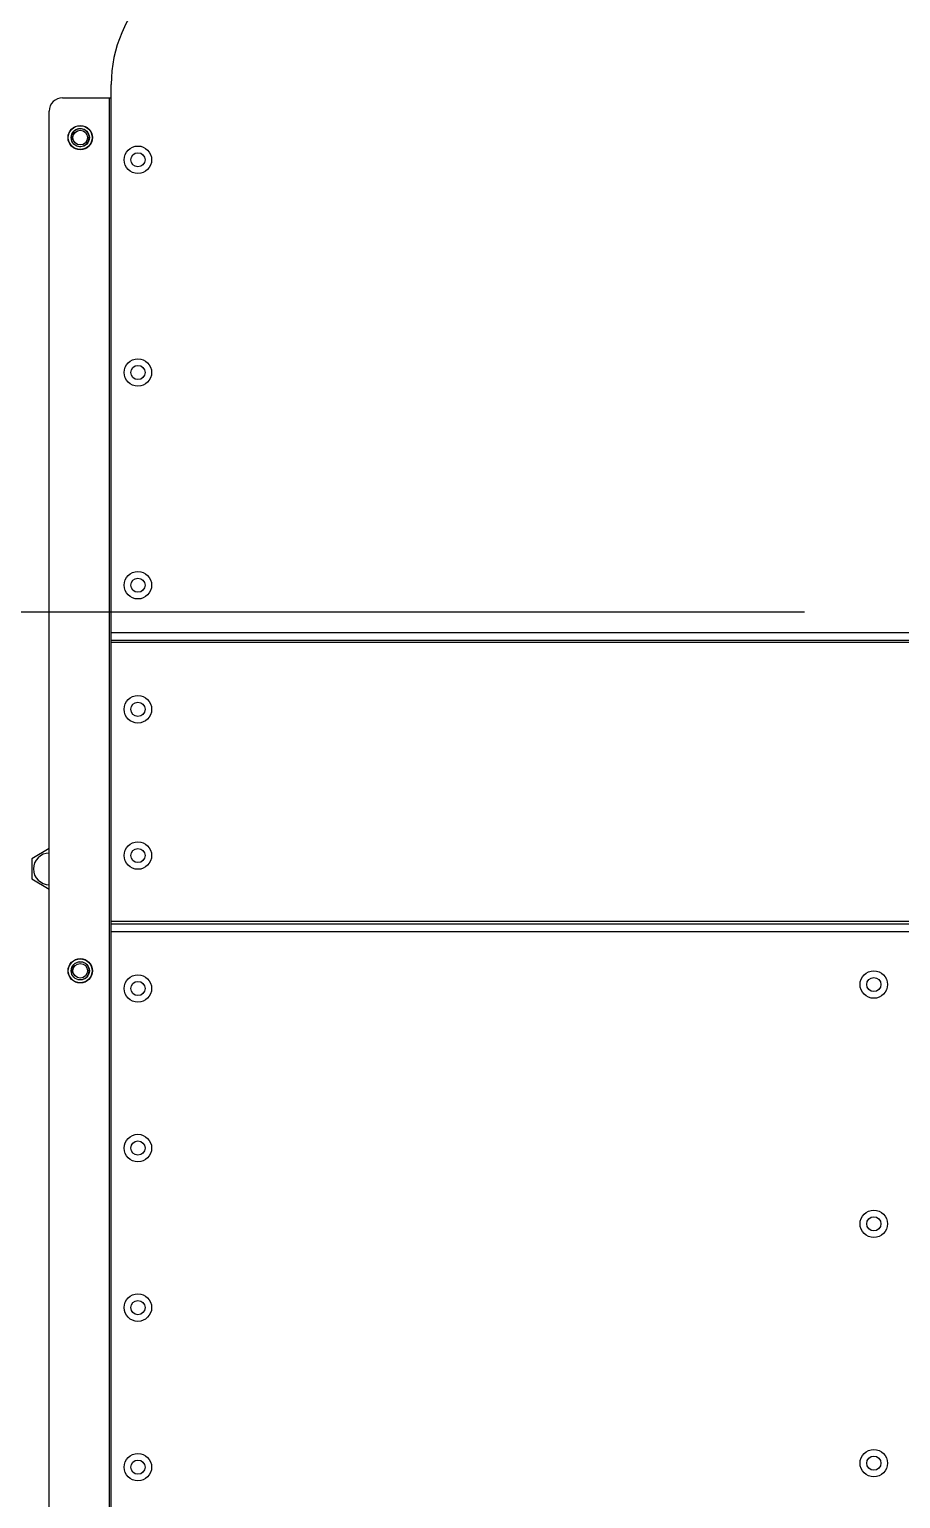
# Model space of a CAD drawing. Header units: millimetres. Extents: x 10297564 to 11610295, y -9287743 to -8409454.
# Drawn here: x 10523256 to 10527199, y -9096283 to -9089630 of the extents above; entities that cross this region are included whole.
import ezdxf

# ---------------------------------------------------------------- set-up
doc = ezdxf.new("R2010")
doc.units = ezdxf.units.MM
doc.header["$LTSCALE"] = 100
doc.linetypes.add('CENTER', pattern=[50.8, 31.75, -6.35, 6.35, -6.35])
doc.layers.add('-0', color=7, linetype='Continuous')

# ---------------------------------------------------------------- blocks, each defined once
blk = doc.blocks.new('인버터 외형도')
at = {"layer": '-0', "linetype": 'Continuous'}
for p, q in [((115864.7, 38556.6), (115864.7, 43733.5)), ((115699.1, 43688.3), (115864.7, 43688.3)), ((115857.1, 43688.3), (115857.1, 38556.6)), ((115654, 38556.6), (115654, 43643.2)), ((115864.7, 41871.9), (127016, 41871.9)), ((115864.7, 41846.3), (127016, 41846.3)), ((127016, 41838.8), (115864.7, 41838.8)), ((115654, 41138.5), (115594.5, 41104.1)), ((115594.5, 41104.1), (115594.5, 41035.5)), ((115594.5, 41035.5), (115654, 41001.2)), ((127467.4, 40890.7), (115864.7, 40890.7)), ((115864.7, 40883.2), (127467.4, 40883.2)), ((115864.7, 40857.6), (127467.4, 40857.6))]:
    blk.add_line(p, q, dxfattribs=at)
at = {"layer": '-0', "linetype": 'CENTER'}
blk.add_line((115042.8, 41942.7), (128138.8, 41942.7), dxfattribs=at)
at = {"layer": '-0', "linetype": 'Continuous'}
for centre, radius in [((115759.3, 43552.9), 41.4), ((115759.3, 43552.9), 40.7), ((115759.3, 43552.9), 40.5), ((115759.3, 43552.9), 30.9), ((115759.3, 43552.9), 24.8), ((115955, 43477.7), 46.7), ((115955, 43477.7), 24.1), ((115955, 42755.3), 46.7), ((115955, 42755.3), 24.1), ((115955, 42033), 46.7), ((115955, 42033), 24.1), ((115955, 41611.6), 46.7), ((115955, 41611.6), 24.1), ((115955, 41115), 46.7), ((115955, 41115), 24.1), ((115759.3, 40723.7), 41.4), ((115759.3, 40723.7), 40.7), ((115759.3, 40723.7), 40.5), ((115759.3, 40723.7), 30.9), ((115759.3, 40723.7), 24.8), ((118453.1, 40677), 46.7), ((115955, 40663.5), 46.7), ((115955, 40663.5), 24.1), ((118453.1, 40677), 24.1), ((115955, 40121.7), 46.7), ((115955, 40121.7), 24.1), ((118453.1, 39864.4), 46.7), ((118453.1, 39864.4), 24.1), ((115955, 39580), 46.7), ((115955, 39580), 24.1), ((115955, 39038.2), 46.7), ((118453.1, 39051.7), 46.7), ((118453.1, 39051.7), 24.1), ((115955, 39038.2), 24.1)]:
    blk.add_circle(centre, radius, dxfattribs=at)
for centre, radius, start, end in [((116316.1, 43733.5), 451.5, 90, 180), ((115699.1, 43643.2), 45.1, 90, 180), ((115759.3, 43552.9), 30.1, 255, 195), ((115654, 41069.8), 53.7, 90, 270), ((115759.3, 40723.7), 30.1, 255, 195)]:
    blk.add_arc(centre, radius, start, end, dxfattribs=at)

msp = doc.modelspace()

# ---------------------------------------------------------------- block references
at = {"xscale": 1.333333333333333, "yscale": 1.333333333333333, "zscale": 1.333333333333333}
msp.add_blockref('인버터 외형도', (10369140.6, -9148191), dxfattribs=at)

doc.saveas('drawing.dxf')
